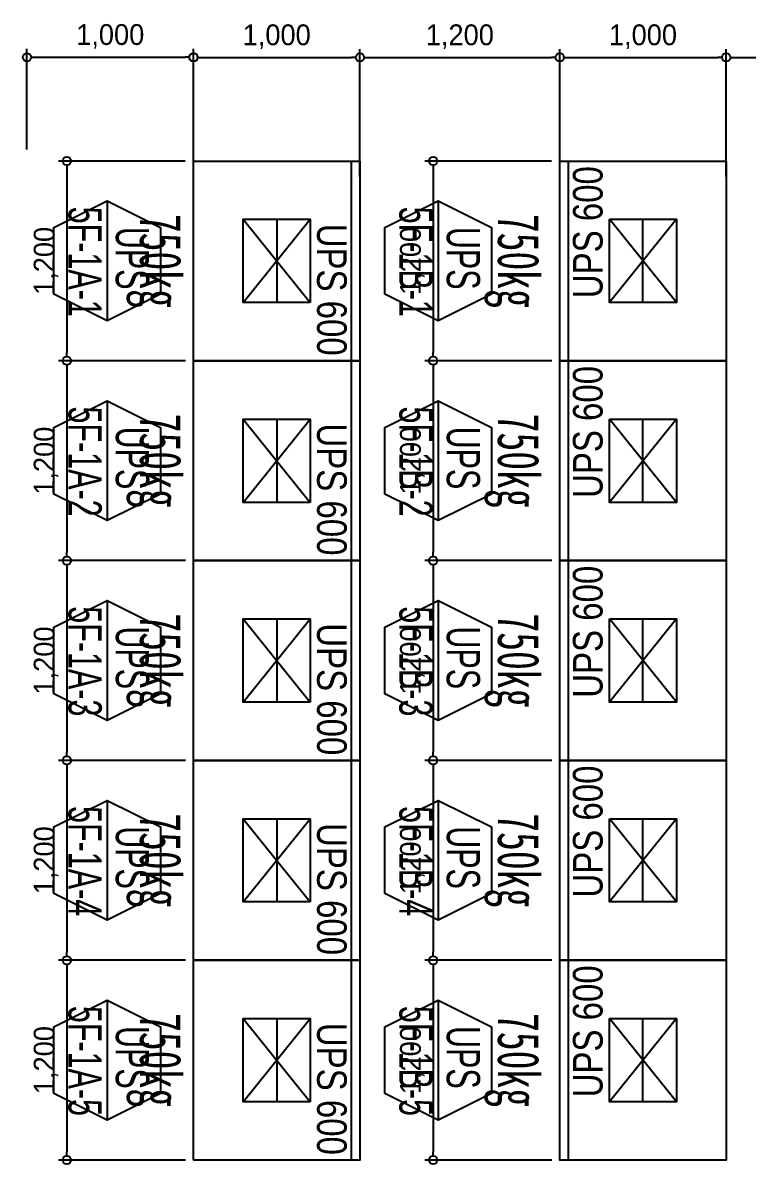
# Model space of a CAD drawing. Header units: millimetres. Extents: x 89978 to 501025, y -351975 to 837171.
# Drawn here: x 134829 to 139180, y 473581 to 480436 of the extents above; entities that cross this region are included whole.
import ezdxf
from ezdxf.enums import TextEntityAlignment as Align

# ---------------------------------------------------------------- set-up
doc = ezdxf.new("R2010")
doc.units = ezdxf.units.MM
doc.header["$LTSCALE"] = 150
doc.layers.get('Defpoints').update_dxf_attribs({"color": 150})
for name, color, linetype in [('------00 Switch Gear', 3, 'Continuous'), ('------00 Switch Gear_Number', 1, 'Continuous'), ('-----36 Dimension', 1, 'Continuous'), ('20251030_전기하중검토', 241, 'Continuous')]:
    doc.layers.add(name, color=color, linetype=linetype)
doc.layers.add('NOPLOT', color=191, linetype='Continuous', plot=False)
doc.styles.add('dd', font='')
doc.styles.add('ELEC', font='')
doc.styles.add('Gtx', font='')
doc.styles.get('dd').set_extended_font_data('DotumChe')
doc.styles.get('ELEC').set_extended_font_data('Dotum')
doc.styles.get('Gtx').set_extended_font_data('Dotum')
doc.dimstyles.new('ELEC', dxfattribs={"dimscale": 100, "dimtxt": 2, "dimasz": 1, "dimexe": 2, "dimexo": 1, "dimgap": 1, "dimtad": 1, "dimdec": 0, "dimrnd": 0.25, "dimzin": 9, "dimdsep": 32, "dimlunit": 6, "dimtxsty": 'ELEC', "dimblk": 'Z_DOT', "dimcen": 3, "dimclrd": 7, "dimclre": 7, "dimclrt": 3, "dimadec": 0, "dimazin": 0, "dimtfac": 1, "dimtdec": 0, "dimtix": 1, "dimtmove": 2, "dimatfit": 1, "dimfxl": 1, "dimarcsym": 0})

# ---------------------------------------------------------------- blocks, each defined once
blk = doc.blocks.new('_DOTBLANK')
at = {"color": 0, "linetype": 'ByBlock'}
blk.add_line((-0.5, 0), (-1, 0), dxfattribs=at)
blk.add_circle((0, 0), 0.5, dxfattribs=at)
blk = doc.blocks.new('*D937')
at = {"layer": '-----36 Dimension', "color": 0, "lineweight": -2, "transparency": 16777216}
for p, q in [((135853.6, 479516.7, 0), (135853.6, 480277.3, 0)), ((136853.6, 479513.5, 0), (136853.6, 480277.3, 0)), ((135903.6, 480227.3, 0), (136803.6, 480227.3, 0))]:
    blk.add_line(p, q, dxfattribs=at)
at = {"layer": 'Defpoints', "color": 0, "transparency": 16777216}
for p in [(136853.6, 480227.3, 0), (135853.6, 479466.7, 0), (136853.6, 479463.5, 0)]:
    blk.add_point(p, dxfattribs=at)
at = {"layer": '-----36 Dimension', "color": 0, "lineweight": -2, "transparency": 16777216, "xscale": 50, "yscale": 50, "zscale": 50, "rotation": 180}
blk.add_blockref('_DOTBLANK', (135853.6, 480227.3, 0), dxfattribs=at)
at = {"layer": '-----36 Dimension', "color": 0, "lineweight": -2, "transparency": 16777216, "xscale": 50, "yscale": 50, "zscale": 50}
blk.add_blockref('_DOTBLANK', (136853.6, 480227.3, 0), dxfattribs=at)
at = {"layer": '-----36 Dimension', "color": 0, "transparency": 16777216, "insert": (136353.6, 480351.9, 0), "char_height": 125, "attachment_point": 5, "style": 'Gtx'}
blk.add_mtext('1,000', dxfattribs=at)
blk = doc.blocks.new('Z_DOT')
for p, q in [((0, -2), (0, 2)), ((-2, 0), (2, 0))]:
    blk.add_line(p, q)
for radius in [2.5, 1.25]:
    blk.add_circle((0, 0), radius)
blk = doc.blocks.new('*D938')
at = {"layer": '-----36 Dimension', "color": 0, "lineweight": -2, "transparency": 16777216}
for p, q in [((134853.6, 479675, 0), (134853.6, 480278.8, 0)), ((135853.6, 479515.1, 0), (135853.6, 480278.8, 0)), ((134903.6, 480228.8, 0), (135803.6, 480228.8, 0))]:
    blk.add_line(p, q, dxfattribs=at)
at = {"layer": 'Defpoints', "color": 0, "transparency": 16777216}
for p in [(135853.6, 480228.8, 0), (134853.6, 479625), (135853.6, 479465.1, 0)]:
    blk.add_point(p, dxfattribs=at)
at = {"layer": '-----36 Dimension', "color": 0, "lineweight": -2, "transparency": 16777216, "xscale": 50, "yscale": 50, "zscale": 50, "rotation": 180}
blk.add_blockref('_DOTBLANK', (134853.6, 480228.8, 0), dxfattribs=at)
at = {"layer": '-----36 Dimension', "color": 0, "lineweight": -2, "transparency": 16777216, "xscale": 50, "yscale": 50, "zscale": 50}
blk.add_blockref('_DOTBLANK', (135853.6, 480228.8, 0), dxfattribs=at)
at = {"layer": '-----36 Dimension', "color": 0, "transparency": 16777216, "insert": (135353.6, 480353.5, 0), "char_height": 125, "attachment_point": 5, "style": 'Gtx'}
blk.add_mtext('1,000', dxfattribs=at)
blk = doc.blocks.new('*D939')
at = {"layer": '-----36 Dimension', "color": 0, "lineweight": -2, "transparency": 16777216}
for p, q in [((136853.6, 479516.7, 0), (136853.6, 480277.3, 0)), ((138053.6, 479513.5, 0), (138053.6, 480277.3, 0)), ((136903.6, 480227.3, 0), (138003.6, 480227.3, 0))]:
    blk.add_line(p, q, dxfattribs=at)
at = {"layer": 'Defpoints', "color": 0, "transparency": 16777216}
for p in [(138053.6, 480227.3, 0), (136853.6, 479466.7, 0), (138053.6, 479463.5, 0)]:
    blk.add_point(p, dxfattribs=at)
at = {"layer": '-----36 Dimension', "color": 0, "lineweight": -2, "transparency": 16777216, "xscale": 50, "yscale": 50, "zscale": 50, "rotation": 180}
blk.add_blockref('_DOTBLANK', (136853.6, 480227.3, 0), dxfattribs=at)
at = {"layer": '-----36 Dimension', "color": 0, "lineweight": -2, "transparency": 16777216, "xscale": 50, "yscale": 50, "zscale": 50}
blk.add_blockref('_DOTBLANK', (138053.6, 480227.3, 0), dxfattribs=at)
at = {"layer": '-----36 Dimension', "color": 0, "transparency": 16777216, "insert": (137453.6, 480351.9, 0), "char_height": 125, "attachment_point": 5, "style": 'Gtx'}
blk.add_mtext('1,200', dxfattribs=at)
blk = doc.blocks.new('*D940')
at = {"layer": '-----36 Dimension', "color": 0, "lineweight": -2, "transparency": 16777216}
for p, q in [((138053.6, 479516.7, 0), (138053.6, 480277.3, 0)), ((139053.6, 479513.5, 0), (139053.6, 480277.3, 0)), ((138103.6, 480227.3, 0), (139003.6, 480227.3, 0))]:
    blk.add_line(p, q, dxfattribs=at)
at = {"layer": 'Defpoints', "color": 0, "transparency": 16777216}
for p in [(139053.6, 480227.3, 0), (138053.6, 479466.7, 0), (139053.6, 479463.5, 0)]:
    blk.add_point(p, dxfattribs=at)
at = {"layer": '-----36 Dimension', "color": 0, "lineweight": -2, "transparency": 16777216, "xscale": 50, "yscale": 50, "zscale": 50, "rotation": 180}
blk.add_blockref('_DOTBLANK', (138053.6, 480227.3, 0), dxfattribs=at)
at = {"layer": '-----36 Dimension', "color": 0, "lineweight": -2, "transparency": 16777216, "xscale": 50, "yscale": 50, "zscale": 50}
blk.add_blockref('_DOTBLANK', (139053.6, 480227.3, 0), dxfattribs=at)
at = {"layer": '-----36 Dimension', "color": 0, "transparency": 16777216, "insert": (138553.6, 480351.9, 0), "char_height": 125, "attachment_point": 5, "style": 'Gtx'}
blk.add_mtext('1,000', dxfattribs=at)
blk = doc.blocks.new('*D952')
at = {"layer": '-----36 Dimension', "color": 0, "lineweight": -2, "transparency": 16777216}
for p, q in [((139053.6, 479516.7, 0), (139053.6, 480277.3, 0)), ((140378.6, 479513.5, 0), (140378.6, 480277.3, 0)), ((139103.6, 480227.3, 0), (140328.6, 480227.3, 0))]:
    blk.add_line(p, q, dxfattribs=at)
at = {"layer": 'Defpoints', "color": 0, "transparency": 16777216}
for p in [(140378.6, 480227.3, 0), (139053.6, 479466.7, 0), (140378.6, 479463.5)]:
    blk.add_point(p, dxfattribs=at)
at = {"layer": '-----36 Dimension', "color": 0, "lineweight": -2, "transparency": 16777216, "xscale": 50, "yscale": 50, "zscale": 50, "rotation": 180}
blk.add_blockref('_DOTBLANK', (139053.6, 480227.3, 0), dxfattribs=at)
at = {"layer": '-----36 Dimension', "color": 0, "lineweight": -2, "transparency": 16777216, "xscale": 50, "yscale": 50, "zscale": 50}
blk.add_blockref('_DOTBLANK', (140378.6, 480227.3, 0), dxfattribs=at)
at = {"layer": '-----36 Dimension', "color": 0, "transparency": 16777216, "insert": (139716.1, 480351.9, 0), "char_height": 125, "attachment_point": 5, "style": 'Gtx'}
blk.add_mtext('1,325', dxfattribs=at)
blk = doc.blocks.new('UPS 600kV')
at = {"layer": '------00 Switch Gear'}
blk.add_line((800, 850), (-402.4, 850), dxfattribs=at)
blk.add_lwpolyline([(797.6, -100), (-402.4, -100), (-402.4, 900), (797.6, 900)], close=True, dxfattribs=at)
at = {"layer": 'NOPLOT'}
for p, q in [((-52.4, 199), (447.6, 601)), ((447.6, 199), (-52.4, 601)), ((-52.4, 400), (447.6, 400))]:
    blk.add_line(p, q, dxfattribs=at)
blk.add_lwpolyline([(447.6, 601), (447.6, 199), (-52.4, 199), (-52.4, 601)], close=True, dxfattribs=at)
at = {"layer": 'NOPLOT', "style": 'ELEC', "width": 0.85}
blk.add_text('UPS 600', height=178.2, dxfattribs=at).set_placement((-26.2, 731.4), align=Align.MIDDLE_LEFT)
blk = doc.blocks.new('*D1063')
at = {"layer": '-----36 Dimension', "color": 0, "lineweight": -2, "transparency": 16777216}
for p, q in [((135803.6, 479605.5), (135043, 479605.5)), ((135093, 479555.5), (135093, 478455.5)), ((135806.7, 478405.5), (135043, 478405.5))]:
    blk.add_line(p, q, dxfattribs=at)
at = {"layer": 'Defpoints', "color": 0, "transparency": 16777216}
for p in [(135853.6, 479605.5, 0), (135093, 478405.5), (135856.7, 478405.5, 0)]:
    blk.add_point(p, dxfattribs=at)
at = {"layer": '-----36 Dimension', "color": 0, "lineweight": -2, "transparency": 16777216, "xscale": 50, "yscale": 50, "zscale": 50}
for p, rotation in [((135093, 479605.5), 90), ((135093, 478405.5), 270)]:
    blk.add_blockref('_DOTBLANK', p, dxfattribs=dict(at, rotation=rotation))
at = {"layer": '-----36 Dimension', "color": 0, "transparency": 16777216, "insert": (134968.4, 479005.5), "char_height": 125, "attachment_point": 5, "rotation": 90, "style": 'Gtx'}
blk.add_mtext('1,200', dxfattribs=at)
blk = doc.blocks.new('*D1064')
at = {"layer": '-----36 Dimension', "color": 0, "lineweight": -2, "transparency": 16777216}
for p, q in [((135803.6, 478405.5), (135043, 478405.5)), ((135093, 478355.5), (135093, 477255.5)), ((135806.7, 477205.5), (135043, 477205.5))]:
    blk.add_line(p, q, dxfattribs=at)
at = {"layer": 'Defpoints', "color": 0, "transparency": 16777216}
for p in [(135853.6, 478405.5, 0), (135093, 477205.5), (135856.7, 477205.5, 0)]:
    blk.add_point(p, dxfattribs=at)
at = {"layer": '-----36 Dimension', "color": 0, "lineweight": -2, "transparency": 16777216, "xscale": 50, "yscale": 50, "zscale": 50}
for p, rotation in [((135093, 478405.5), 90), ((135093, 477205.5), 270)]:
    blk.add_blockref('_DOTBLANK', p, dxfattribs=dict(at, rotation=rotation))
at = {"layer": '-----36 Dimension', "color": 0, "transparency": 16777216, "insert": (134968.4, 477805.5), "char_height": 125, "attachment_point": 5, "rotation": 90, "style": 'Gtx'}
blk.add_mtext('1,200', dxfattribs=at)
blk = doc.blocks.new('*D1065')
at = {"layer": '-----36 Dimension', "color": 0, "lineweight": -2, "transparency": 16777216}
for p, q in [((135803.6, 477205.5), (135043, 477205.5)), ((135093, 477155.5), (135093, 476055.5)), ((135806.7, 476005.5), (135043, 476005.5))]:
    blk.add_line(p, q, dxfattribs=at)
at = {"layer": 'Defpoints', "color": 0, "transparency": 16777216}
for p in [(135853.6, 477205.5, 0), (135093, 476005.5), (135856.7, 476005.5, 0)]:
    blk.add_point(p, dxfattribs=at)
at = {"layer": '-----36 Dimension', "color": 0, "lineweight": -2, "transparency": 16777216, "xscale": 50, "yscale": 50, "zscale": 50}
for p, rotation in [((135093, 477205.5), 90), ((135093, 476005.5), 270)]:
    blk.add_blockref('_DOTBLANK', p, dxfattribs=dict(at, rotation=rotation))
at = {"layer": '-----36 Dimension', "color": 0, "transparency": 16777216, "insert": (134968.4, 476605.5), "char_height": 125, "attachment_point": 5, "rotation": 90, "style": 'Gtx'}
blk.add_mtext('1,200', dxfattribs=at)
blk = doc.blocks.new('*D1066')
at = {"layer": '-----36 Dimension', "color": 0, "lineweight": -2, "transparency": 16777216}
for p, q in [((135803.6, 476005.5), (135043, 476005.5)), ((135093, 475955.5), (135093, 474855.5)), ((135806.7, 474805.5), (135043, 474805.5))]:
    blk.add_line(p, q, dxfattribs=at)
at = {"layer": 'Defpoints', "color": 0, "transparency": 16777216}
for p in [(135853.6, 476005.5, 0), (135093, 474805.5), (135856.7, 474805.5, 0)]:
    blk.add_point(p, dxfattribs=at)
at = {"layer": '-----36 Dimension', "color": 0, "lineweight": -2, "transparency": 16777216, "xscale": 50, "yscale": 50, "zscale": 50}
for p, rotation in [((135093, 476005.5), 90), ((135093, 474805.5), 270)]:
    blk.add_blockref('_DOTBLANK', p, dxfattribs=dict(at, rotation=rotation))
at = {"layer": '-----36 Dimension', "color": 0, "transparency": 16777216, "insert": (134968.4, 475405.5), "char_height": 125, "attachment_point": 5, "rotation": 90, "style": 'Gtx'}
blk.add_mtext('1,200', dxfattribs=at)
blk = doc.blocks.new('*D1067')
at = {"layer": '-----36 Dimension', "color": 0, "lineweight": -2, "transparency": 16777216}
for p, q in [((135803.6, 474805.5), (135043, 474805.5)), ((135093, 474755.5), (135093, 473655.5)), ((135806.7, 473605.5), (135043, 473605.5))]:
    blk.add_line(p, q, dxfattribs=at)
at = {"layer": 'Defpoints', "color": 0, "transparency": 16777216}
for p in [(135853.6, 474805.5, 0), (135093, 473605.5), (135856.7, 473605.5, 0)]:
    blk.add_point(p, dxfattribs=at)
at = {"layer": '-----36 Dimension', "color": 0, "lineweight": -2, "transparency": 16777216, "xscale": 50, "yscale": 50, "zscale": 50}
for p, rotation in [((135093, 474805.5), 90), ((135093, 473605.5), 270)]:
    blk.add_blockref('_DOTBLANK', p, dxfattribs=dict(at, rotation=rotation))
at = {"layer": '-----36 Dimension', "color": 0, "transparency": 16777216, "insert": (134968.4, 474205.5), "char_height": 125, "attachment_point": 5, "rotation": 90, "style": 'Gtx'}
blk.add_mtext('1,200', dxfattribs=at)
blk = doc.blocks.new('*D1008')
at = {"layer": '-----36 Dimension', "color": 0, "lineweight": -2, "transparency": 16777216}
for p, q in [((138003.6, 479605.5), (137243, 479605.5)), ((137293, 479555.5), (137293, 478455.5)), ((138006.7, 478405.5), (137243, 478405.5))]:
    blk.add_line(p, q, dxfattribs=at)
at = {"layer": 'Defpoints', "color": 0, "transparency": 16777216}
for p in [(138053.6, 479605.5, 0), (137293, 478405.5), (138056.7, 478405.5, 0)]:
    blk.add_point(p, dxfattribs=at)
at = {"layer": '-----36 Dimension', "color": 0, "lineweight": -2, "transparency": 16777216, "xscale": 50, "yscale": 50, "zscale": 50}
for p, rotation in [((137293, 479605.5), 90), ((137293, 478405.5), 270)]:
    blk.add_blockref('_DOTBLANK', p, dxfattribs=dict(at, rotation=rotation))
at = {"layer": '-----36 Dimension', "color": 0, "transparency": 16777216, "insert": (137168.4, 479005.5), "char_height": 125, "attachment_point": 5, "rotation": 90, "style": 'Gtx'}
blk.add_mtext('1,200', dxfattribs=at)
blk = doc.blocks.new('*D1009')
at = {"layer": '-----36 Dimension', "color": 0, "lineweight": -2, "transparency": 16777216}
for p, q in [((138003.6, 478405.5), (137243, 478405.5)), ((137293, 478355.5), (137293, 477255.5)), ((138006.7, 477205.5), (137243, 477205.5))]:
    blk.add_line(p, q, dxfattribs=at)
at = {"layer": 'Defpoints', "color": 0, "transparency": 16777216}
for p in [(138053.6, 478405.5, 0), (137293, 477205.5), (138056.7, 477205.5, 0)]:
    blk.add_point(p, dxfattribs=at)
at = {"layer": '-----36 Dimension', "color": 0, "lineweight": -2, "transparency": 16777216, "xscale": 50, "yscale": 50, "zscale": 50}
for p, rotation in [((137293, 478405.5), 90), ((137293, 477205.5), 270)]:
    blk.add_blockref('_DOTBLANK', p, dxfattribs=dict(at, rotation=rotation))
at = {"layer": '-----36 Dimension', "color": 0, "transparency": 16777216, "insert": (137168.4, 477805.5), "char_height": 125, "attachment_point": 5, "rotation": 90, "style": 'Gtx'}
blk.add_mtext('1,200', dxfattribs=at)
blk = doc.blocks.new('*D1010')
at = {"layer": '-----36 Dimension', "color": 0, "lineweight": -2, "transparency": 16777216}
for p, q in [((138003.6, 477205.5), (137243, 477205.5)), ((137293, 477155.5), (137293, 476055.5)), ((138006.7, 476005.5), (137243, 476005.5))]:
    blk.add_line(p, q, dxfattribs=at)
at = {"layer": 'Defpoints', "color": 0, "transparency": 16777216}
for p in [(138053.6, 477205.5, 0), (137293, 476005.5), (138056.7, 476005.5, 0)]:
    blk.add_point(p, dxfattribs=at)
at = {"layer": '-----36 Dimension', "color": 0, "lineweight": -2, "transparency": 16777216, "xscale": 50, "yscale": 50, "zscale": 50}
for p, rotation in [((137293, 477205.5), 90), ((137293, 476005.5), 270)]:
    blk.add_blockref('_DOTBLANK', p, dxfattribs=dict(at, rotation=rotation))
at = {"layer": '-----36 Dimension', "color": 0, "transparency": 16777216, "insert": (137168.4, 476605.5), "char_height": 125, "attachment_point": 5, "rotation": 90, "style": 'Gtx'}
blk.add_mtext('1,200', dxfattribs=at)
blk = doc.blocks.new('*D1011')
at = {"layer": '-----36 Dimension', "color": 0, "lineweight": -2, "transparency": 16777216}
for p, q in [((138003.6, 476005.5), (137243, 476005.5)), ((137293, 475955.5), (137293, 474855.5)), ((138006.7, 474805.5), (137243, 474805.5))]:
    blk.add_line(p, q, dxfattribs=at)
at = {"layer": 'Defpoints', "color": 0, "transparency": 16777216}
for p in [(138053.6, 476005.5, 0), (137293, 474805.5), (138056.7, 474805.5, 0)]:
    blk.add_point(p, dxfattribs=at)
at = {"layer": '-----36 Dimension', "color": 0, "lineweight": -2, "transparency": 16777216, "xscale": 50, "yscale": 50, "zscale": 50}
for p, rotation in [((137293, 476005.5), 90), ((137293, 474805.5), 270)]:
    blk.add_blockref('_DOTBLANK', p, dxfattribs=dict(at, rotation=rotation))
at = {"layer": '-----36 Dimension', "color": 0, "transparency": 16777216, "insert": (137168.4, 475405.5), "char_height": 125, "attachment_point": 5, "rotation": 90, "style": 'Gtx'}
blk.add_mtext('1,200', dxfattribs=at)
blk = doc.blocks.new('*D1012')
at = {"layer": '-----36 Dimension', "color": 0, "lineweight": -2, "transparency": 16777216}
for p, q in [((138003.6, 474805.5), (137243, 474805.5)), ((137293, 474755.5), (137293, 473655.5)), ((138006.7, 473605.5), (137243, 473605.5))]:
    blk.add_line(p, q, dxfattribs=at)
at = {"layer": 'Defpoints', "color": 0, "transparency": 16777216}
for p in [(138053.6, 474805.5, 0), (137293, 473605.5), (138056.7, 473605.5, 0)]:
    blk.add_point(p, dxfattribs=at)
at = {"layer": '-----36 Dimension', "color": 0, "lineweight": -2, "transparency": 16777216, "xscale": 50, "yscale": 50, "zscale": 50}
for p, rotation in [((137293, 474805.5), 90), ((137293, 473605.5), 270)]:
    blk.add_blockref('_DOTBLANK', p, dxfattribs=dict(at, rotation=rotation))
at = {"layer": '-----36 Dimension', "color": 0, "transparency": 16777216, "insert": (137168.4, 474205.5), "char_height": 125, "attachment_point": 5, "rotation": 90, "style": 'Gtx'}
blk.add_mtext('1,200', dxfattribs=at)

msp = doc.modelspace()

# ---------------------------------------------------------------- linework, layer by layer
at = {"layer": '------00 Switch Gear_Number', "elevation": 0}
for points in [[(135335.8, 479365.5), (135335.8, 478645.5), (135015.8, 478805.2), (135015.8, 479205.9), (135335.8, 479365.5), (135655.8, 479205.9), (135655.8, 478805.2), (135335.8, 478645.5)], [(137323.6, 479365.5), (137323.6, 478645.5), (137003.6, 478805.2), (137003.6, 479205.9), (137323.6, 479365.5), (137643.6, 479205.9), (137643.6, 478805.2), (137323.6, 478645.5)], [(135335.8, 478165.5), (135335.8, 477445.5), (135015.8, 477605.2), (135015.8, 478005.9), (135335.8, 478165.5), (135655.8, 478005.9), (135655.8, 477605.2), (135335.8, 477445.5)], [(137323.6, 478165.5), (137323.6, 477445.5), (137003.6, 477605.2), (137003.6, 478005.9), (137323.6, 478165.5), (137643.6, 478005.9), (137643.6, 477605.2), (137323.6, 477445.5)], [(135335.8, 476965.5), (135335.8, 476245.5), (135015.8, 476405.2), (135015.8, 476805.9), (135335.8, 476965.5), (135655.8, 476805.9), (135655.8, 476405.2), (135335.8, 476245.5)], [(137323.6, 476965.5), (137323.6, 476245.5), (137003.6, 476405.2), (137003.6, 476805.9), (137323.6, 476965.5), (137643.6, 476805.9), (137643.6, 476405.2), (137323.6, 476245.5)], [(135335.8, 475765.5), (135335.8, 475045.5), (135015.8, 475205.2), (135015.8, 475605.9), (135335.8, 475765.5), (135655.8, 475605.9), (135655.8, 475205.2), (135335.8, 475045.5)], [(137323.6, 475765.5), (137323.6, 475045.5), (137003.6, 475205.2), (137003.6, 475605.9), (137323.6, 475765.5), (137643.6, 475605.9), (137643.6, 475205.2), (137323.6, 475045.5)], [(135335.8, 474565.5), (135335.8, 473845.5), (135015.8, 474005.2), (135015.8, 474405.9), (135335.8, 474565.5), (135655.8, 474405.9), (135655.8, 474005.2), (135335.8, 473845.5)], [(137323.6, 474565.5), (137323.6, 473845.5), (137003.6, 474005.2), (137003.6, 474405.9), (137323.6, 474565.5), (137643.6, 474405.9), (137643.6, 474005.2), (137323.6, 473845.5)]]:
    msp.add_lwpolyline(points, dxfattribs=at)

# ---------------------------------------------------------------- block references
at = {"layer": '------00 Switch Gear'}
for p, rotation in [((135953.6, 479203.1, 0), 270), ((138953.6, 478807.9, 0), 89.99999999999999), ((135953.6, 478003.1, 0), 270), ((138953.6, 477607.9, 0), 89.99999999999999), ((135953.6, 476803.1, 0), 270), ((138953.6, 476407.9, 0), 89.99999999999999), ((135953.6, 475603.1, 0), 270), ((138953.6, 475207.9, 0), 89.99999999999999), ((135953.6, 474403.1, 0), 270), ((138953.6, 474007.9, 0), 89.99999999999999)]:
    msp.add_blockref('UPS 600kV', p, dxfattribs=dict(at, rotation=rotation))

# ---------------------------------------------------------------- texts
at = {"layer": '------00 Switch Gear_Number', "color": 0, "style": 'ELEC', "width": 0.7}
for s, p in [('5F-1A-1', (135202.4, 479000.5, 0)), ('5F-1B-1', (137190.1, 479000.5, 0)), ('UPS', (135487, 479021.9, 0)), ('UPS', (137474.8, 479021.9, 0)), ('5F-1A-2', (135202.4, 477800.5, 0)), ('5F-1B-2', (137190.1, 477800.5, 0)), ('UPS', (135487, 477821.9, 0)), ('UPS', (137474.8, 477821.9, 0)), ('5F-1A-3', (135202.4, 476600.5, 0)), ('5F-1B-3', (137190.1, 476600.5, 0)), ('UPS', (135487, 476621.9, 0)), ('UPS', (137474.8, 476621.9, 0)), ('5F-1A-4', (135202.4, 475400.5, 0)), ('5F-1B-4', (137190.1, 475400.5, 0)), ('UPS', (135487, 475421.9, 0)), ('UPS', (137474.8, 475421.9, 0)), ('5F-1A-5', (135202.4, 474200.5, 0)), ('5F-1B-5', (137190.1, 474200.5, 0)), ('UPS', (135487, 474221.9, 0)), ('UPS', (137474.8, 474221.9, 0))]:
    msp.add_text(s, height=200, rotation=270, dxfattribs=at).set_placement(p, align=Align.MIDDLE_CENTER)
at = {"layer": '20251030_전기하중검토', "style": 'dd', "width": 0.7}
for p in [(135621.9, 479005.8, 0), (137771.9, 479005.8, 0), (137771.9, 479005.8, 0), (135621.9, 477805.8, 0), (137771.9, 477805.8, 0), (137771.9, 477805.8, 0), (135621.9, 476605.8, 0), (137771.9, 476605.8, 0), (137771.9, 476605.8, 0), (135621.9, 475405.8, 0), (137771.9, 475405.8, 0), (137771.9, 475405.8, 0), (135621.9, 474205.8, 0), (137771.9, 474205.8, 0), (137771.9, 474205.8, 0)]:
    msp.add_text('750kg', height=250, rotation=270, dxfattribs=at).set_placement(p, align=Align.MIDDLE)

# ---------------------------------------------------------------- dimensions: what is measured, and where the dimension line sits
at = {"layer": '-----36 Dimension'}
for base, p1, p2, angle, picture, middle in [((135853.6, 480228.8, 0), (134853.6, 479625), (135853.6, 479465.1, 0), 180, '*D938', (135353.6, 480353.5, 0)), ((136853.6, 480227.3, 0), (135853.6, 479466.7, 0), (136853.6, 479463.5, 0), 180, '*D937', (136353.6, 480351.9, 0)), ((138053.6, 480227.3, 0), (136853.6, 479466.7, 0), (138053.6, 479463.5, 0), 180, '*D939', (137453.6, 480351.9, 0)), ((139053.6, 480227.3, 0), (138053.6, 479466.7, 0), (139053.6, 479463.5, 0), 180, '*D940', (138553.6, 480351.9, 0)), ((140378.6, 480227.3, 0), (139053.6, 479466.7, 0), (140378.6, 479463.5), 180, '*D952', (139716.1, 480351.9, 0)), ((135093, 478405.5, 0), (135853.6, 479605.5, 0), (135856.7, 478405.5, 0), 90, '*D1063', (134968.4, 479005.5, 0)), ((137293, 478405.5, 0), (138053.6, 479605.5, 0), (138056.7, 478405.5, 0), 90, '*D1008', (137168.4, 479005.5, 0)), ((135093, 477205.5, 0), (135853.6, 478405.5, 0), (135856.7, 477205.5, 0), 90, '*D1064', (134968.4, 477805.5, 0)), ((137293, 477205.5, 0), (138053.6, 478405.5, 0), (138056.7, 477205.5, 0), 90, '*D1009', (137168.4, 477805.5, 0)), ((135093, 476005.5, 0), (135853.6, 477205.5, 0), (135856.7, 476005.5, 0), 90, '*D1065', (134968.4, 476605.5, 0)), ((137293, 476005.5, 0), (138053.6, 477205.5, 0), (138056.7, 476005.5, 0), 90, '*D1010', (137168.4, 476605.5, 0)), ((135093, 474805.5, 0), (135853.6, 476005.5, 0), (135856.7, 474805.5, 0), 90, '*D1066', (134968.4, 475405.5, 0)), ((137293, 474805.5, 0), (138053.6, 476005.5, 0), (138056.7, 474805.5, 0), 90, '*D1011', (137168.4, 475405.5, 0)), ((135093, 473605.5, 0), (135853.6, 474805.5, 0), (135856.7, 473605.5, 0), 90, '*D1067', (134968.4, 474205.5, 0)), ((137293, 473605.5, 0), (138053.6, 474805.5, 0), (138056.7, 473605.5, 0), 90, '*D1012', (137168.4, 474205.5, 0))]:
    dim = msp.add_linear_dim(base=base, p1=p1, p2=p2, angle=angle, dimstyle='ELEC', override={"dimscale": 50, "dimtxt": 2.5, "dimexe": 1, "dimtad": 2, "dimtxsty": 'Gtx', "dimblk1": 'DOTBLANK', "dimblk2": 'DOTBLANK', "dimsah": 1, "dimclrd": 0, "dimclre": 0, "dimclrt": 0}, dxfattribs=at)
    dim.commit()
    dim.dimension.update_dxf_attribs({"geometry": picture, "text_midpoint": middle})

doc.saveas('drawing.dxf')
